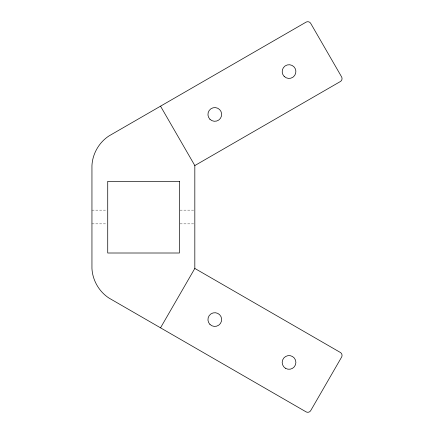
<?xml version="1.0" encoding="UTF-8"?>
<svg xmlns="http://www.w3.org/2000/svg" width="434" height="434" viewBox="0 0 434 434"><rect width="100%" height="100%" fill="white"/><g stroke="black" fill="none" stroke-linecap="round" stroke-linejoin="round"><path stroke-width="0.33" stroke-dasharray="2.17 1.63" d="M91.948 210.143L107.068 210.143M180.061 210.143L194.823 210.143M91.948 223.857L107.068 223.857M180.061 223.857L194.15 223.857"/><path stroke-width="0.65" d="M160.531 327.827L194.823 268.434L194.823 165.566L160.531 106.173M194.823 165.566L340.337 81.554A3.429 3.429 0 0 0 341.591 76.867L310.728 23.414A3.429 3.429 0 0 0 306.046 22.161L109.097 135.869C99.126 142.281 92.518 153.723 91.948 165.566L91.948 268.434C92.518 280.277 99.126 291.719 109.097 298.131L306.046 411.839A3.429 3.429 0 0 0 310.728 410.586L341.591 357.133A3.429 3.429 0 0 0 340.337 352.446L194.823 268.434M179.394 181.336L107.724 181.336L107.724 253.006L179.394 253.006L179.394 181.336M209.947 324.415A6.857 6.857 0 0 0 221.421 321.339A6.857 6.857 0 0 0 213.023 312.941A6.857 6.857 0 0 0 209.947 324.415M285.61 368.368A6.857 6.857 0 0 0 295.896 362.428A6.857 6.857 0 0 0 285.61 356.488A6.857 6.857 0 0 0 285.61 368.368M284.189 76.422A6.857 6.857 0 0 0 295.662 73.346A6.857 6.857 0 0 0 287.265 64.948A6.857 6.857 0 0 0 284.189 76.422M209.947 119.285A6.857 6.857 0 0 0 221.421 116.209A6.857 6.857 0 0 0 213.023 107.811A6.857 6.857 0 0 0 209.947 119.285"/></g></svg>
